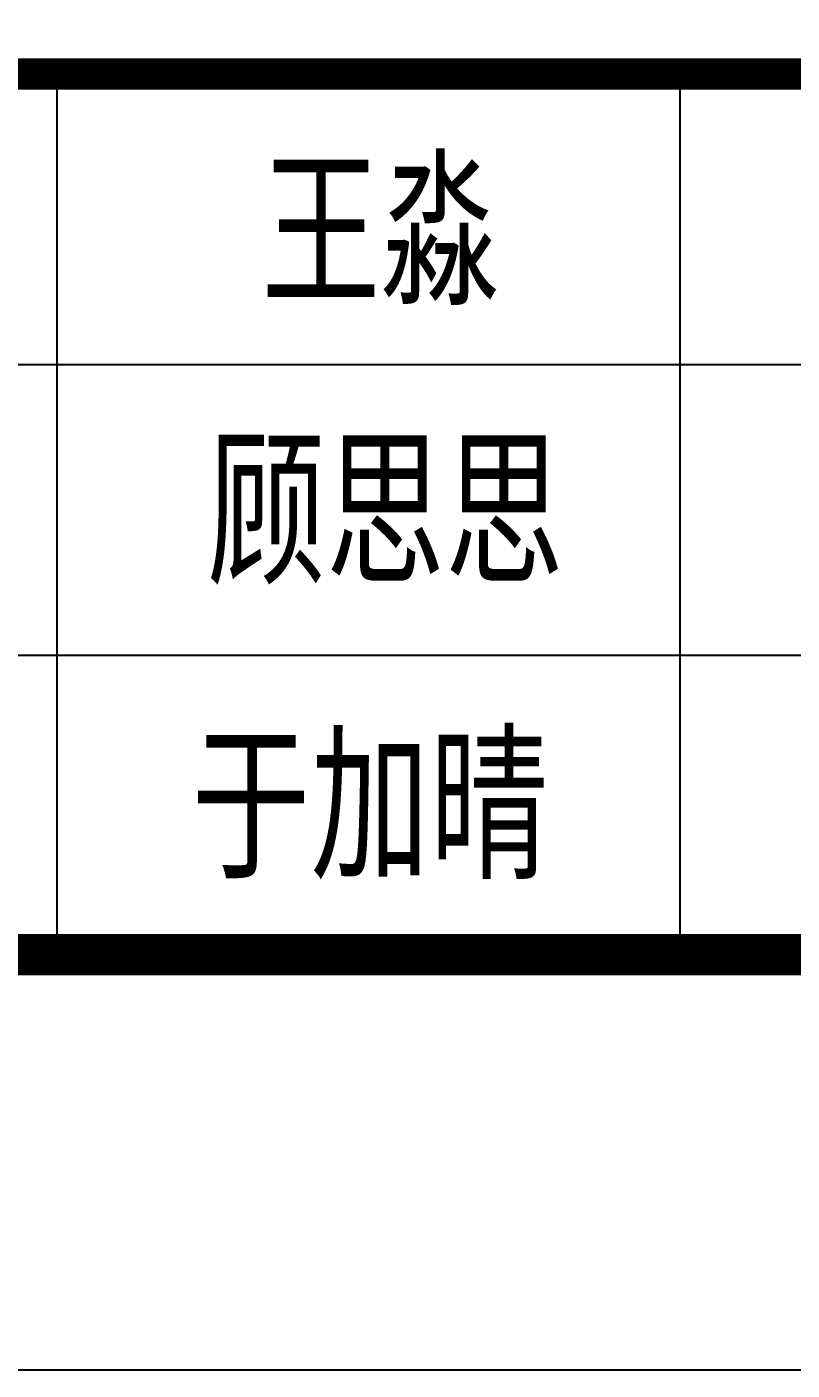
# Model space of a CAD drawing. Header units: millimetres. Extents: x 1621 to 2881, y 1542 to 1880.
# Drawn here: x 1925.45 to 1943.87, y 1583.27 to 1615.6 of the extents above; entities that cross this region are included whole.
import ezdxf
from ezdxf.enums import TextEntityAlignment as Align

# ---------------------------------------------------------------- set-up
doc = ezdxf.new("R2010")
doc.units = ezdxf.units.MM
doc.layers.add('图框', color=7, linetype='Continuous')
doc.styles.add('图框字体', font='', dxfattribs={"width": 0.7})
doc.styles.get('图框字体').set_extended_font_data('仿宋_GB2312')

# ---------------------------------------------------------------- blocks, each defined once
blk = doc.blocks.new('tk')
for p, q in [((305, -287), (305, -265.8)), ((320, -287), (320, -265.8)), ((410, -272.8), (125, -272.8)), ((410, -279.8), (125, -279.8))]:
    blk.add_line(p, q)
at = {"color": 7, "true_color": 0xffffff, "flags": 128}
blk.add_lwpolyline([(420, -297), (0, -297), (0, 0), (420, 0)], close=True, dxfattribs=at)
at = {"const_width": 1, "flags": 128}
blk.add_lwpolyline([(410, -10), (25, -10), (25, -287), (410, -287)], close=True, dxfattribs=at)
at = {"const_width": 0.75}
blk.add_lwpolyline([(410, -265.8), (25, -265.8), (25, -287)], dxfattribs=at)
at = {"layer": '图框', "style": '图框字体', "width": 0.7}
for s, p in [('王淼', (312.783, -269.475)), ('顾思思', (312.896, -276.289)), ('于加晴', (312.53, -283.302))]:
    blk.add_text(s, height=3, dxfattribs=at).set_placement(p, align=Align.MIDDLE)

msp = doc.modelspace()

# ---------------------------------------------------------------- block references
msp.add_blockref('tk', (1621.183, 1880.267))

doc.saveas('drawing.dxf')
